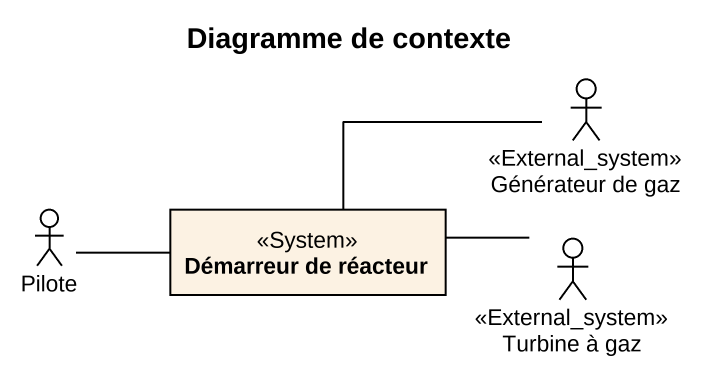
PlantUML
@startuml
title Diagramme de contexte
allowmixing
hide circle
hide empty members
actor "Générateur de gaz" as Générateur_de_gaz <<External_system>>
actor Pilote
class "Démarreur de réacteur" as Démarreur_de_réacteur <<System>>
actor "Turbine à gaz" as Turbine_à_gaz <<External_system>>
Générateur_de_gaz -left- Démarreur_de_réacteur
Pilote -right- Démarreur_de_réacteur
Turbine_à_gaz -left- Démarreur_de_réacteur
@enduml
